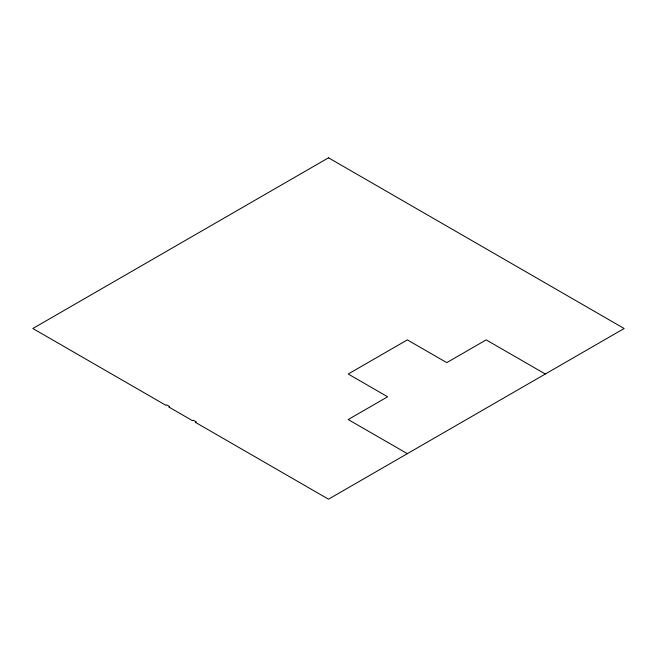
<?xml version="1.0" encoding="UTF-8"?>
<svg xmlns="http://www.w3.org/2000/svg" width="657" height="657" viewBox="0 0 657 657"><rect width="100%" height="100%" fill="white"/><g stroke="black" fill="none" stroke-linecap="round" stroke-linejoin="round"><path stroke-width="0.99" d="M545.31 374.022L486.18 339.883L446.76 362.639L407.34 339.883L348.21 374.022L387.63 396.779L348.21 419.536L407.34 453.675M328.5 157.811L32.85 328.5L165.893 405.312L166.681 404.86L169.637 406.56L168.849 407.02L192.501 420.677L193.289 420.217L196.246 421.925L195.458 422.377L328.5 499.189L624.15 328.5L328.5 157.811"/></g></svg>
